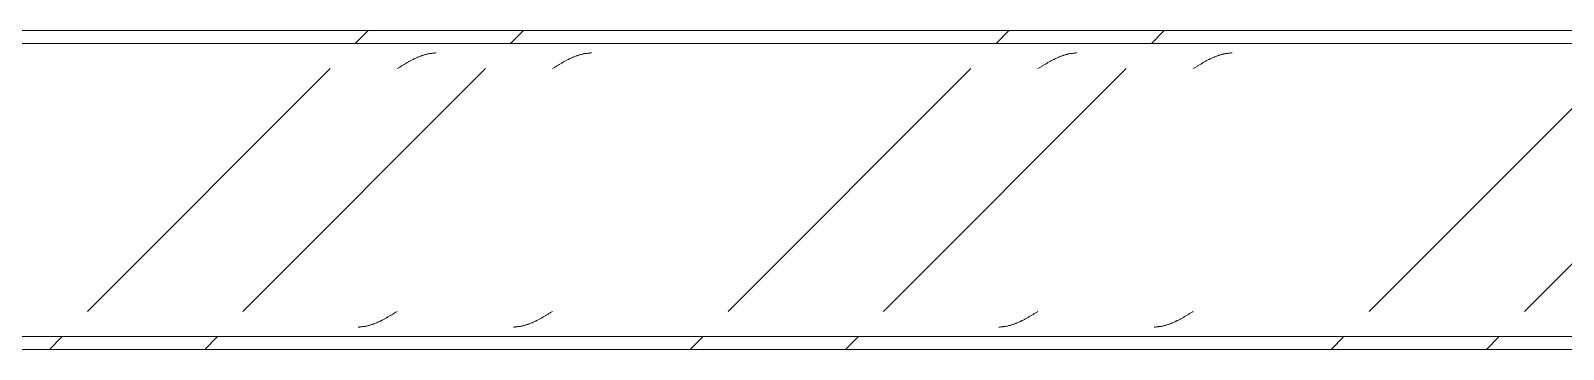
# Model space of a CAD drawing. Header units: centimetres. Extents: x -6111 to 13767, y -285 to 1600.
# Drawn here: x -5306.1 to -5185.8, y 529 to 554 of the extents above; entities that cross this region are included whole.
import ezdxf

# ---------------------------------------------------------------- set-up
doc = ezdxf.new("R2010")
doc.units = ezdxf.units.CM
doc.layers.add('S-BEAM', color=7, linetype='Continuous', lineweight=9)
pattern_1 = [(45, (0, 0), (-25.14472, 25.14472), []), (45, (0, 38.1), (-25.14472, 25.14472), [])]

# ---------------------------------------------------------------- blocks, each defined once
blk = doc.blocks.new('FP_5-Elevación Eje 1')
at = {"layer": 'S-BEAM', "color": 9, "true_color": 0xc0c0c0}
for p, q in [((-5275.15, 552.1), (-5275.1, 552.12)), ((-5275.1, 552.12), (-5275.05, 552.13)), ((-5275.05, 552.13), (-5275.01, 552.14)), ((-5275.01, 552.14), (-5274.96, 552.16)), ((-5274.96, 552.16), (-5274.91, 552.17)), ((-5274.91, 552.17), (-5274.86, 552.18)), ((-5274.86, 552.18), (-5274.81, 552.19)), ((-5274.81, 552.19), (-5274.76, 552.2)), ((-5274.76, 552.2), (-5274.71, 552.2)), ((-5274.71, 552.2), (-5274.67, 552.21)), ((-5274.67, 552.21), (-5274.62, 552.22)), ((-5274.62, 552.22), (-5274.57, 552.22)), ((-5274.57, 552.22), (-5274.52, 552.23)), ((-5274.52, 552.23), (-5274.47, 552.24)), ((-5274.47, 552.24), (-5274.42, 552.24)), ((-5274.42, 552.24), (-5274.37, 552.24)), ((-5274.37, 552.24), (-5274.32, 552.25)), ((-5274.32, 552.25), (-5274.28, 552.25)), ((-5274.28, 552.25), (-5274.23, 552.25)), ((-5262.96, 552.1), (-5262.91, 552.12)), ((-5262.91, 552.12), (-5262.86, 552.13)), ((-5262.86, 552.13), (-5262.82, 552.14)), ((-5262.82, 552.14), (-5262.77, 552.16)), ((-5262.77, 552.16), (-5262.72, 552.17)), ((-5262.72, 552.17), (-5262.67, 552.18)), ((-5262.67, 552.18), (-5262.62, 552.19)), ((-5262.62, 552.19), (-5262.57, 552.2)), ((-5262.57, 552.2), (-5262.52, 552.2)), ((-5262.52, 552.2), (-5262.48, 552.21)), ((-5262.48, 552.21), (-5262.43, 552.22)), ((-5262.43, 552.22), (-5262.38, 552.22)), ((-5262.38, 552.22), (-5262.33, 552.23)), ((-5262.33, 552.23), (-5262.28, 552.24)), ((-5262.28, 552.24), (-5262.23, 552.24)), ((-5262.23, 552.24), (-5262.18, 552.24)), ((-5262.18, 552.24), (-5262.14, 552.25)), ((-5262.14, 552.25), (-5262.09, 552.25)), ((-5262.09, 552.25), (-5262.04, 552.25)), ((-5224.86, 552.1), (-5224.81, 552.12)), ((-5224.81, 552.12), (-5224.76, 552.13)), ((-5224.76, 552.13), (-5224.72, 552.14)), ((-5224.72, 552.14), (-5224.67, 552.16)), ((-5224.67, 552.16), (-5224.62, 552.17)), ((-5224.62, 552.17), (-5224.57, 552.18)), ((-5224.57, 552.18), (-5224.52, 552.19)), ((-5224.52, 552.19), (-5224.47, 552.2)), ((-5224.47, 552.2), (-5224.42, 552.2)), ((-5224.42, 552.2), (-5224.38, 552.21)), ((-5224.38, 552.21), (-5224.33, 552.22)), ((-5224.33, 552.22), (-5224.28, 552.22)), ((-5224.28, 552.22), (-5224.23, 552.23)), ((-5224.23, 552.23), (-5224.18, 552.24)), ((-5224.18, 552.24), (-5224.13, 552.24)), ((-5224.13, 552.24), (-5224.08, 552.24)), ((-5224.08, 552.24), (-5224.04, 552.25)), ((-5224.04, 552.25), (-5223.99, 552.25)), ((-5223.99, 552.25), (-5223.94, 552.25)), ((-5212.67, 552.1), (-5212.62, 552.12)), ((-5212.62, 552.12), (-5212.58, 552.13)), ((-5212.58, 552.13), (-5212.53, 552.14)), ((-5212.53, 552.14), (-5212.48, 552.16)), ((-5212.48, 552.16), (-5212.43, 552.17)), ((-5212.43, 552.17), (-5212.38, 552.18)), ((-5212.38, 552.18), (-5212.33, 552.19)), ((-5212.33, 552.19), (-5212.28, 552.2)), ((-5212.28, 552.2), (-5212.23, 552.2)), ((-5212.23, 552.2), (-5212.19, 552.21)), ((-5212.19, 552.21), (-5212.14, 552.22)), ((-5212.14, 552.22), (-5212.09, 552.22)), ((-5212.09, 552.22), (-5212.04, 552.23)), ((-5212.04, 552.23), (-5211.99, 552.24)), ((-5211.99, 552.24), (-5211.94, 552.24)), ((-5211.94, 552.24), (-5211.89, 552.24)), ((-5211.89, 552.24), (-5211.85, 552.25)), ((-5211.85, 552.25), (-5211.8, 552.25)), ((-5211.8, 552.25), (-5211.75, 552.25)), ((-5277.29, 551.02), (-5277.24, 551.05)), ((-5277.24, 551.05), (-5277.19, 551.08)), ((-5277.19, 551.08), (-5277.14, 551.11)), ((-5277.14, 551.11), (-5277.09, 551.14)), ((-5277.09, 551.14), (-5277.05, 551.17)), ((-5277.05, 551.17), (-5277, 551.2)), ((-5277, 551.2), (-5276.95, 551.23)), ((-5276.95, 551.23), (-5276.9, 551.26)), ((-5276.9, 551.26), (-5276.85, 551.29)), ((-5276.85, 551.29), (-5276.8, 551.32)), ((-5276.8, 551.32), (-5276.75, 551.35)), ((-5276.75, 551.35), (-5276.71, 551.38)), ((-5276.71, 551.38), (-5276.66, 551.41)), ((-5276.66, 551.41), (-5276.61, 551.43)), ((-5276.61, 551.43), (-5276.56, 551.46)), ((-5276.56, 551.46), (-5276.51, 551.49)), ((-5276.51, 551.49), (-5276.46, 551.52)), ((-5276.46, 551.52), (-5276.41, 551.55)), ((-5276.41, 551.55), (-5276.37, 551.57)), ((-5276.37, 551.57), (-5276.32, 551.6)), ((-5276.32, 551.6), (-5276.27, 551.63)), ((-5276.27, 551.63), (-5276.22, 551.65)), ((-5276.22, 551.65), (-5276.17, 551.68)), ((-5276.17, 551.68), (-5276.12, 551.7)), ((-5276.12, 551.7), (-5276.07, 551.73)), ((-5276.07, 551.73), (-5276.03, 551.75)), ((-5276.03, 551.75), (-5275.98, 551.78)), ((-5275.98, 551.78), (-5275.93, 551.8)), ((-5275.93, 551.8), (-5275.88, 551.82)), ((-5275.88, 551.82), (-5275.83, 551.85)), ((-5275.83, 551.85), (-5275.78, 551.87)), ((-5275.78, 551.87), (-5275.73, 551.89)), ((-5275.73, 551.89), (-5275.69, 551.91)), ((-5275.69, 551.91), (-5275.64, 551.93)), ((-5275.64, 551.93), (-5275.59, 551.95)), ((-5275.59, 551.95), (-5275.54, 551.97)), ((-5275.54, 551.97), (-5275.49, 551.99)), ((-5275.49, 551.99), (-5275.44, 552.01)), ((-5275.44, 552.01), (-5275.39, 552.02)), ((-5275.39, 552.02), (-5275.35, 552.04)), ((-5275.35, 552.04), (-5275.3, 552.06)), ((-5275.3, 552.06), (-5275.25, 552.07)), ((-5275.25, 552.07), (-5275.2, 552.09)), ((-5275.2, 552.09), (-5275.15, 552.1)), ((-5265.1, 551.02), (-5265.05, 551.05)), ((-5265.05, 551.05), (-5265, 551.08)), ((-5265, 551.08), (-5264.95, 551.11)), ((-5264.95, 551.11), (-5264.91, 551.14)), ((-5264.91, 551.14), (-5264.86, 551.17)), ((-5264.86, 551.17), (-5264.81, 551.2)), ((-5264.81, 551.2), (-5264.76, 551.23)), ((-5264.76, 551.23), (-5264.71, 551.26)), ((-5264.71, 551.26), (-5264.66, 551.29)), ((-5264.66, 551.29), (-5264.61, 551.32)), ((-5264.61, 551.32), (-5264.57, 551.35)), ((-5264.57, 551.35), (-5264.52, 551.38)), ((-5264.52, 551.38), (-5264.47, 551.41)), ((-5264.47, 551.41), (-5264.42, 551.43)), ((-5264.42, 551.43), (-5264.37, 551.46)), ((-5264.37, 551.46), (-5264.32, 551.49)), ((-5264.32, 551.49), (-5264.27, 551.52)), ((-5264.27, 551.52), (-5264.23, 551.55)), ((-5264.23, 551.55), (-5264.18, 551.57)), ((-5264.18, 551.57), (-5264.13, 551.6)), ((-5264.13, 551.6), (-5264.08, 551.63)), ((-5264.08, 551.63), (-5264.03, 551.65)), ((-5264.03, 551.65), (-5263.98, 551.68)), ((-5263.98, 551.68), (-5263.93, 551.7)), ((-5263.93, 551.7), (-5263.88, 551.73)), ((-5263.88, 551.73), (-5263.84, 551.75)), ((-5263.84, 551.75), (-5263.79, 551.78)), ((-5263.79, 551.78), (-5263.74, 551.8)), ((-5263.74, 551.8), (-5263.69, 551.82)), ((-5263.69, 551.82), (-5263.64, 551.85)), ((-5263.64, 551.85), (-5263.59, 551.87)), ((-5263.59, 551.87), (-5263.54, 551.89)), ((-5263.54, 551.89), (-5263.5, 551.91)), ((-5263.5, 551.91), (-5263.45, 551.93)), ((-5263.45, 551.93), (-5263.4, 551.95)), ((-5263.4, 551.95), (-5263.35, 551.97)), ((-5263.35, 551.97), (-5263.3, 551.99)), ((-5263.3, 551.99), (-5263.25, 552.01)), ((-5263.25, 552.01), (-5263.2, 552.02)), ((-5263.2, 552.02), (-5263.16, 552.04)), ((-5263.16, 552.04), (-5263.11, 552.06)), ((-5263.11, 552.06), (-5263.06, 552.07)), ((-5263.06, 552.07), (-5263.01, 552.09)), ((-5263.01, 552.09), (-5262.96, 552.1)), ((-5227, 551.02), (-5226.95, 551.05)), ((-5226.95, 551.05), (-5226.9, 551.08)), ((-5226.9, 551.08), (-5226.85, 551.11)), ((-5226.85, 551.11), (-5226.81, 551.14)), ((-5226.81, 551.14), (-5226.76, 551.17)), ((-5226.76, 551.17), (-5226.71, 551.2)), ((-5226.71, 551.2), (-5226.66, 551.23)), ((-5226.66, 551.23), (-5226.61, 551.26)), ((-5226.61, 551.26), (-5226.56, 551.29)), ((-5226.56, 551.29), (-5226.51, 551.32)), ((-5226.51, 551.32), (-5226.47, 551.35)), ((-5226.47, 551.35), (-5226.42, 551.38)), ((-5226.42, 551.38), (-5226.37, 551.41)), ((-5226.37, 551.41), (-5226.32, 551.43)), ((-5226.32, 551.43), (-5226.27, 551.46)), ((-5226.27, 551.46), (-5226.22, 551.49)), ((-5226.22, 551.49), (-5226.17, 551.52)), ((-5226.17, 551.52), (-5226.13, 551.55)), ((-5226.13, 551.55), (-5226.08, 551.57)), ((-5226.08, 551.57), (-5226.03, 551.6)), ((-5226.03, 551.6), (-5225.98, 551.63)), ((-5225.98, 551.63), (-5225.93, 551.65)), ((-5225.93, 551.65), (-5225.88, 551.68)), ((-5225.88, 551.68), (-5225.83, 551.7)), ((-5225.83, 551.7), (-5225.78, 551.73)), ((-5225.78, 551.73), (-5225.74, 551.75)), ((-5225.74, 551.75), (-5225.69, 551.78)), ((-5225.69, 551.78), (-5225.64, 551.8)), ((-5225.64, 551.8), (-5225.59, 551.82)), ((-5225.59, 551.82), (-5225.54, 551.85)), ((-5225.54, 551.85), (-5225.49, 551.87)), ((-5225.49, 551.87), (-5225.44, 551.89)), ((-5225.44, 551.89), (-5225.4, 551.91)), ((-5225.4, 551.91), (-5225.35, 551.93)), ((-5225.35, 551.93), (-5225.3, 551.95)), ((-5225.3, 551.95), (-5225.25, 551.97)), ((-5225.25, 551.97), (-5225.2, 551.99)), ((-5225.2, 551.99), (-5225.15, 552.01)), ((-5225.15, 552.01), (-5225.1, 552.02)), ((-5225.1, 552.02), (-5225.06, 552.04)), ((-5225.06, 552.04), (-5225.01, 552.06)), ((-5225.01, 552.06), (-5224.96, 552.07)), ((-5224.96, 552.07), (-5224.91, 552.09)), ((-5224.91, 552.09), (-5224.86, 552.1)), ((-5214.81, 551.02), (-5214.76, 551.05)), ((-5214.76, 551.05), (-5214.71, 551.08)), ((-5214.71, 551.08), (-5214.66, 551.11)), ((-5214.66, 551.11), (-5214.62, 551.14)), ((-5214.62, 551.14), (-5214.57, 551.17)), ((-5214.57, 551.17), (-5214.52, 551.2)), ((-5214.52, 551.2), (-5214.47, 551.23)), ((-5214.47, 551.23), (-5214.42, 551.26)), ((-5214.42, 551.26), (-5214.37, 551.29)), ((-5214.37, 551.29), (-5214.32, 551.32)), ((-5214.32, 551.32), (-5214.28, 551.35)), ((-5214.28, 551.35), (-5214.23, 551.38)), ((-5214.23, 551.38), (-5214.18, 551.41)), ((-5214.18, 551.41), (-5214.13, 551.43)), ((-5214.13, 551.43), (-5214.08, 551.46)), ((-5214.08, 551.46), (-5214.03, 551.49)), ((-5214.03, 551.49), (-5213.98, 551.52)), ((-5213.98, 551.52), (-5213.94, 551.55)), ((-5213.94, 551.55), (-5213.89, 551.57)), ((-5213.89, 551.57), (-5213.84, 551.6)), ((-5213.84, 551.6), (-5213.79, 551.63)), ((-5213.79, 551.63), (-5213.74, 551.65)), ((-5213.74, 551.65), (-5213.69, 551.68)), ((-5213.69, 551.68), (-5213.64, 551.7)), ((-5213.64, 551.7), (-5213.6, 551.73)), ((-5213.6, 551.73), (-5213.55, 551.75)), ((-5213.55, 551.75), (-5213.5, 551.78)), ((-5213.5, 551.78), (-5213.45, 551.8)), ((-5213.45, 551.8), (-5213.4, 551.82)), ((-5213.4, 551.82), (-5213.35, 551.85)), ((-5213.35, 551.85), (-5213.3, 551.87)), ((-5213.3, 551.87), (-5213.26, 551.89)), ((-5213.26, 551.89), (-5213.21, 551.91)), ((-5213.21, 551.91), (-5213.16, 551.93)), ((-5213.16, 551.93), (-5213.11, 551.95)), ((-5213.11, 551.95), (-5213.06, 551.97)), ((-5213.06, 551.97), (-5213.01, 551.99)), ((-5213.01, 551.99), (-5212.96, 552.01)), ((-5212.96, 552.01), (-5212.92, 552.02)), ((-5212.92, 552.02), (-5212.87, 552.04)), ((-5212.87, 552.04), (-5212.82, 552.06)), ((-5212.82, 552.06), (-5212.77, 552.07)), ((-5212.77, 552.07), (-5212.72, 552.09)), ((-5212.72, 552.09), (-5212.67, 552.1))]:
    blk.add_line(p, q, dxfattribs=at)
blk = doc.blocks.new('FP_6-Elevación Eje 1')
at = {"layer": 'S-BEAM', "color": 9, "true_color": 0xc0c0c0}
for p, q in [((-5277.82, 531.65), (-5277.78, 531.68)), ((-5277.78, 531.68), (-5277.73, 531.71)), ((-5277.73, 531.71), (-5277.68, 531.74)), ((-5277.68, 531.74), (-5277.63, 531.77)), ((-5277.63, 531.77), (-5277.58, 531.8)), ((-5277.58, 531.8), (-5277.53, 531.83)), ((-5277.53, 531.83), (-5277.48, 531.86)), ((-5277.48, 531.86), (-5277.44, 531.89)), ((-5277.44, 531.89), (-5277.39, 531.92)), ((-5277.39, 531.92), (-5277.34, 531.95)), ((-5277.34, 531.95), (-5277.29, 531.98)), ((-5265.63, 531.65), (-5265.59, 531.68)), ((-5265.59, 531.68), (-5265.54, 531.71)), ((-5265.54, 531.71), (-5265.49, 531.74)), ((-5265.49, 531.74), (-5265.44, 531.77)), ((-5265.44, 531.77), (-5265.39, 531.8)), ((-5265.39, 531.8), (-5265.34, 531.83)), ((-5265.34, 531.83), (-5265.29, 531.86)), ((-5265.29, 531.86), (-5265.25, 531.89)), ((-5265.25, 531.89), (-5265.2, 531.92)), ((-5265.2, 531.92), (-5265.15, 531.95)), ((-5265.15, 531.95), (-5265.1, 531.98)), ((-5227.53, 531.65), (-5227.49, 531.68)), ((-5227.49, 531.68), (-5227.44, 531.71)), ((-5227.44, 531.71), (-5227.39, 531.74)), ((-5227.39, 531.74), (-5227.34, 531.77)), ((-5227.34, 531.77), (-5227.29, 531.8)), ((-5227.29, 531.8), (-5227.24, 531.83)), ((-5227.24, 531.83), (-5227.19, 531.86)), ((-5227.19, 531.86), (-5227.15, 531.89)), ((-5227.15, 531.89), (-5227.1, 531.92)), ((-5227.1, 531.92), (-5227.05, 531.95)), ((-5227.05, 531.95), (-5227, 531.98)), ((-5215.35, 531.65), (-5215.3, 531.68)), ((-5215.3, 531.68), (-5215.25, 531.71)), ((-5215.25, 531.71), (-5215.2, 531.74)), ((-5215.2, 531.74), (-5215.15, 531.77)), ((-5215.15, 531.77), (-5215.1, 531.8)), ((-5215.1, 531.8), (-5215.05, 531.83)), ((-5215.05, 531.83), (-5215.01, 531.86)), ((-5215.01, 531.86), (-5214.96, 531.89)), ((-5214.96, 531.89), (-5214.91, 531.92)), ((-5214.91, 531.92), (-5214.86, 531.95)), ((-5214.86, 531.95), (-5214.81, 531.98)), ((-5280.35, 530.75), (-5280.3, 530.75)), ((-5280.3, 530.75), (-5280.25, 530.75)), ((-5280.25, 530.75), (-5280.21, 530.76)), ((-5280.21, 530.76), (-5280.16, 530.76)), ((-5280.16, 530.76), (-5280.11, 530.76)), ((-5280.11, 530.76), (-5280.06, 530.77)), ((-5280.06, 530.77), (-5280.01, 530.78)), ((-5280.01, 530.78), (-5279.96, 530.78)), ((-5279.96, 530.78), (-5279.91, 530.79)), ((-5279.91, 530.79), (-5279.87, 530.8)), ((-5279.87, 530.8), (-5279.82, 530.8)), ((-5279.82, 530.8), (-5279.77, 530.81)), ((-5279.77, 530.81), (-5279.72, 530.82)), ((-5279.72, 530.82), (-5279.67, 530.83)), ((-5279.67, 530.83), (-5279.62, 530.84)), ((-5279.62, 530.84), (-5279.57, 530.86)), ((-5279.57, 530.86), (-5279.53, 530.87)), ((-5279.53, 530.87), (-5279.48, 530.88)), ((-5279.48, 530.88), (-5279.43, 530.9)), ((-5279.43, 530.9), (-5279.38, 530.91)), ((-5279.38, 530.91), (-5279.33, 530.93)), ((-5279.33, 530.93), (-5279.28, 530.94)), ((-5279.28, 530.94), (-5279.23, 530.96)), ((-5279.23, 530.96), (-5279.18, 530.98)), ((-5279.18, 530.98), (-5279.14, 530.99)), ((-5279.14, 530.99), (-5279.09, 531.01)), ((-5279.09, 531.01), (-5279.04, 531.03)), ((-5279.04, 531.03), (-5278.99, 531.05)), ((-5278.99, 531.05), (-5278.94, 531.07)), ((-5278.94, 531.07), (-5278.89, 531.09)), ((-5278.89, 531.09), (-5278.84, 531.11)), ((-5278.84, 531.11), (-5278.8, 531.13)), ((-5278.8, 531.13), (-5278.75, 531.15)), ((-5278.75, 531.15), (-5278.7, 531.18)), ((-5278.7, 531.18), (-5278.65, 531.2)), ((-5278.65, 531.2), (-5278.6, 531.22)), ((-5278.6, 531.22), (-5278.55, 531.25)), ((-5278.55, 531.25), (-5278.5, 531.27)), ((-5278.5, 531.27), (-5278.46, 531.3)), ((-5278.46, 531.3), (-5278.41, 531.32)), ((-5278.41, 531.32), (-5278.36, 531.35)), ((-5278.36, 531.35), (-5278.31, 531.37)), ((-5278.31, 531.37), (-5278.26, 531.4)), ((-5278.26, 531.4), (-5278.21, 531.43)), ((-5278.21, 531.43), (-5278.16, 531.45)), ((-5278.16, 531.45), (-5278.12, 531.48)), ((-5278.12, 531.48), (-5278.07, 531.51)), ((-5278.07, 531.51), (-5278.02, 531.54)), ((-5278.02, 531.54), (-5277.97, 531.57)), ((-5277.97, 531.57), (-5277.92, 531.59)), ((-5277.92, 531.59), (-5277.87, 531.62)), ((-5277.87, 531.62), (-5277.82, 531.65)), ((-5268.16, 530.75), (-5268.11, 530.75)), ((-5268.11, 530.75), (-5268.06, 530.75)), ((-5268.06, 530.75), (-5268.02, 530.76)), ((-5268.02, 530.76), (-5267.97, 530.76)), ((-5267.97, 530.76), (-5267.92, 530.76)), ((-5267.92, 530.76), (-5267.87, 530.77)), ((-5267.87, 530.77), (-5267.82, 530.78)), ((-5267.82, 530.78), (-5267.77, 530.78)), ((-5267.77, 530.78), (-5267.72, 530.79)), ((-5267.72, 530.79), (-5267.68, 530.8)), ((-5267.68, 530.8), (-5267.63, 530.8)), ((-5267.63, 530.8), (-5267.58, 530.81)), ((-5267.58, 530.81), (-5267.53, 530.82)), ((-5267.53, 530.82), (-5267.48, 530.83)), ((-5267.48, 530.83), (-5267.43, 530.84)), ((-5267.43, 530.84), (-5267.38, 530.86)), ((-5267.38, 530.86), (-5267.34, 530.87)), ((-5267.34, 530.87), (-5267.29, 530.88)), ((-5267.29, 530.88), (-5267.24, 530.9)), ((-5267.24, 530.9), (-5267.19, 530.91)), ((-5267.19, 530.91), (-5267.14, 530.93)), ((-5267.14, 530.93), (-5267.09, 530.94)), ((-5267.09, 530.94), (-5267.04, 530.96)), ((-5267.04, 530.96), (-5267, 530.98)), ((-5267, 530.98), (-5266.95, 530.99)), ((-5266.95, 530.99), (-5266.9, 531.01)), ((-5266.9, 531.01), (-5266.85, 531.03)), ((-5266.85, 531.03), (-5266.8, 531.05)), ((-5266.8, 531.05), (-5266.75, 531.07)), ((-5266.75, 531.07), (-5266.7, 531.09)), ((-5266.7, 531.09), (-5266.66, 531.11)), ((-5266.66, 531.11), (-5266.61, 531.13)), ((-5266.61, 531.13), (-5266.56, 531.15)), ((-5266.56, 531.15), (-5266.51, 531.18)), ((-5266.51, 531.18), (-5266.46, 531.2)), ((-5266.46, 531.2), (-5266.41, 531.22)), ((-5266.41, 531.22), (-5266.36, 531.25)), ((-5266.36, 531.25), (-5266.32, 531.27)), ((-5266.32, 531.27), (-5266.27, 531.3)), ((-5266.27, 531.3), (-5266.22, 531.32)), ((-5266.22, 531.32), (-5266.17, 531.35)), ((-5266.17, 531.35), (-5266.12, 531.37)), ((-5266.12, 531.37), (-5266.07, 531.4)), ((-5266.07, 531.4), (-5266.02, 531.43)), ((-5266.02, 531.43), (-5265.97, 531.45)), ((-5265.97, 531.45), (-5265.93, 531.48)), ((-5265.93, 531.48), (-5265.88, 531.51)), ((-5265.88, 531.51), (-5265.83, 531.54)), ((-5265.83, 531.54), (-5265.78, 531.57)), ((-5265.78, 531.57), (-5265.73, 531.59)), ((-5265.73, 531.59), (-5265.68, 531.62)), ((-5265.68, 531.62), (-5265.63, 531.65)), ((-5230.06, 530.75), (-5230.01, 530.75)), ((-5230.01, 530.75), (-5229.96, 530.75)), ((-5229.96, 530.75), (-5229.92, 530.76)), ((-5229.92, 530.76), (-5229.87, 530.76)), ((-5229.87, 530.76), (-5229.82, 530.76)), ((-5229.82, 530.76), (-5229.77, 530.77)), ((-5229.77, 530.77), (-5229.72, 530.78)), ((-5229.72, 530.78), (-5229.67, 530.78)), ((-5229.67, 530.78), (-5229.62, 530.79)), ((-5229.62, 530.79), (-5229.58, 530.8)), ((-5229.58, 530.8), (-5229.53, 530.8)), ((-5229.53, 530.8), (-5229.48, 530.81)), ((-5229.48, 530.81), (-5229.43, 530.82)), ((-5229.43, 530.82), (-5229.38, 530.83)), ((-5229.38, 530.83), (-5229.33, 530.84)), ((-5229.33, 530.84), (-5229.28, 530.86)), ((-5229.28, 530.86), (-5229.24, 530.87)), ((-5229.24, 530.87), (-5229.19, 530.88)), ((-5229.19, 530.88), (-5229.14, 530.9)), ((-5229.14, 530.9), (-5229.09, 530.91)), ((-5229.09, 530.91), (-5229.04, 530.93)), ((-5229.04, 530.93), (-5228.99, 530.94)), ((-5228.99, 530.94), (-5228.94, 530.96)), ((-5228.94, 530.96), (-5228.9, 530.98)), ((-5228.9, 530.98), (-5228.85, 530.99)), ((-5228.85, 530.99), (-5228.8, 531.01)), ((-5228.8, 531.01), (-5228.75, 531.03)), ((-5228.75, 531.03), (-5228.7, 531.05)), ((-5228.7, 531.05), (-5228.65, 531.07)), ((-5228.65, 531.07), (-5228.6, 531.09)), ((-5228.6, 531.09), (-5228.56, 531.11)), ((-5228.56, 531.11), (-5228.51, 531.13)), ((-5228.51, 531.13), (-5228.46, 531.15)), ((-5228.46, 531.15), (-5228.41, 531.18)), ((-5228.41, 531.18), (-5228.36, 531.2)), ((-5228.36, 531.2), (-5228.31, 531.22)), ((-5228.31, 531.22), (-5228.26, 531.25)), ((-5228.26, 531.25), (-5228.22, 531.27)), ((-5228.22, 531.27), (-5228.17, 531.3)), ((-5228.17, 531.3), (-5228.12, 531.32)), ((-5228.12, 531.32), (-5228.07, 531.35)), ((-5228.07, 531.35), (-5228.02, 531.37)), ((-5228.02, 531.37), (-5227.97, 531.4)), ((-5227.97, 531.4), (-5227.92, 531.43)), ((-5227.92, 531.43), (-5227.87, 531.45)), ((-5227.87, 531.45), (-5227.83, 531.48)), ((-5227.83, 531.48), (-5227.78, 531.51)), ((-5227.78, 531.51), (-5227.73, 531.54)), ((-5227.73, 531.54), (-5227.68, 531.57)), ((-5227.68, 531.57), (-5227.63, 531.59)), ((-5227.63, 531.59), (-5227.58, 531.62)), ((-5227.58, 531.62), (-5227.53, 531.65)), ((-5217.87, 530.75), (-5217.82, 530.75)), ((-5217.82, 530.75), (-5217.78, 530.75)), ((-5217.78, 530.75), (-5217.73, 530.76)), ((-5217.73, 530.76), (-5217.68, 530.76)), ((-5217.68, 530.76), (-5217.63, 530.76)), ((-5217.63, 530.76), (-5217.58, 530.77)), ((-5217.58, 530.77), (-5217.53, 530.78)), ((-5217.53, 530.78), (-5217.48, 530.78)), ((-5217.48, 530.78), (-5217.43, 530.79)), ((-5217.43, 530.79), (-5217.39, 530.8)), ((-5217.39, 530.8), (-5217.34, 530.8)), ((-5217.34, 530.8), (-5217.29, 530.81)), ((-5217.29, 530.81), (-5217.24, 530.82)), ((-5217.24, 530.82), (-5217.19, 530.83)), ((-5217.19, 530.83), (-5217.14, 530.84)), ((-5217.14, 530.84), (-5217.09, 530.86)), ((-5217.09, 530.86), (-5217.05, 530.87)), ((-5217.05, 530.87), (-5217, 530.88)), ((-5217, 530.88), (-5216.95, 530.9)), ((-5216.95, 530.9), (-5216.9, 530.91)), ((-5216.9, 530.91), (-5216.85, 530.93)), ((-5216.85, 530.93), (-5216.8, 530.94)), ((-5216.8, 530.94), (-5216.75, 530.96)), ((-5216.75, 530.96), (-5216.71, 530.98)), ((-5216.71, 530.98), (-5216.66, 530.99)), ((-5216.66, 530.99), (-5216.61, 531.01)), ((-5216.61, 531.01), (-5216.56, 531.03)), ((-5216.56, 531.03), (-5216.51, 531.05)), ((-5216.51, 531.05), (-5216.46, 531.07)), ((-5216.46, 531.07), (-5216.41, 531.09)), ((-5216.41, 531.09), (-5216.37, 531.11)), ((-5216.37, 531.11), (-5216.32, 531.13)), ((-5216.32, 531.13), (-5216.27, 531.15)), ((-5216.27, 531.15), (-5216.22, 531.18)), ((-5216.22, 531.18), (-5216.17, 531.2)), ((-5216.17, 531.2), (-5216.12, 531.22)), ((-5216.12, 531.22), (-5216.07, 531.25)), ((-5216.07, 531.25), (-5216.03, 531.27)), ((-5216.03, 531.27), (-5215.98, 531.3)), ((-5215.98, 531.3), (-5215.93, 531.32)), ((-5215.93, 531.32), (-5215.88, 531.35)), ((-5215.88, 531.35), (-5215.83, 531.37)), ((-5215.83, 531.37), (-5215.78, 531.4)), ((-5215.78, 531.4), (-5215.73, 531.43)), ((-5215.73, 531.43), (-5215.69, 531.45)), ((-5215.69, 531.45), (-5215.64, 531.48)), ((-5215.64, 531.48), (-5215.59, 531.51)), ((-5215.59, 531.51), (-5215.54, 531.54)), ((-5215.54, 531.54), (-5215.49, 531.57)), ((-5215.49, 531.57), (-5215.44, 531.59)), ((-5215.44, 531.59), (-5215.39, 531.62)), ((-5215.39, 531.62), (-5215.35, 531.65))]:
    blk.add_line(p, q, dxfattribs=at)
blk = doc.blocks.new('M_W Shapes - 150 x 250-1747883-Elevación Eje 1')
at = {"layer": 'S-BEAM', "true_color": 0xc0c0c0}
h = blk.add_hatch(dxfattribs=at)
h.set_pattern_fill('FP_3', color=9, style=0, pattern_type=2)
h.set_pattern_definition(pattern_1)
h.paths.add_polyline_path([(-4778.08, 553), (-4778.08, 554), (-5426.34, 554), (-5426.34, 553), (-4893.08, 553)])
h = blk.add_hatch(dxfattribs=at)
h.set_pattern_fill('FP_3', color=9, style=0, pattern_type=2)
h.set_pattern_definition(pattern_1)
h.paths.add_polyline_path([(-4893.08, 531.98), (-4778.08, 531.98), (-4778.08, 551.02), (-5426.34, 551.02), (-5426.34, 531.98), (-5133.84, 531.98)])
h = blk.add_hatch(dxfattribs=at)
h.set_pattern_fill('FP_3', color=9, style=0, pattern_type=2)
h.set_pattern_definition(pattern_1)
h.paths.add_polyline_path([(-4778.08, 529), (-4778.08, 530), (-5426.34, 530), (-5426.34, 529), (-4893.08, 529)])
at = {"layer": 'S-BEAM'}
for p, q in [((-5426.34, 554), (-4778.08, 554)), ((-5426.34, 553), (-4778.08, 553)), ((-5426.34, 530), (-4778.08, 530)), ((-5426.34, 529), (-4778.08, 529))]:
    blk.add_line(p, q, dxfattribs=at)
for name in ['FP_5-Elevación Eje 1', 'FP_6-Elevación Eje 1']:
    blk.add_blockref(name, (0, 0), dxfattribs=at)

msp = doc.modelspace()

# ---------------------------------------------------------------- block references
at = {"layer": 'S-BEAM'}
msp.add_blockref('M_W Shapes - 150 x 250-1747883-Elevación Eje 1', (0, 0), dxfattribs=at)

doc.saveas('drawing.dxf')
